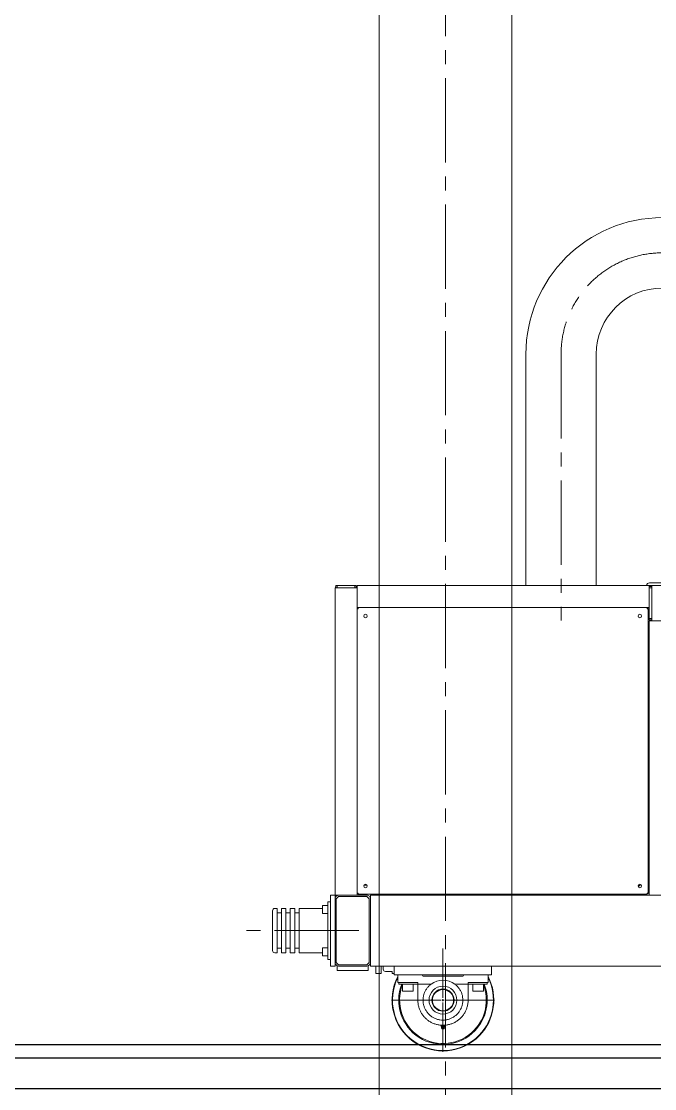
# Model space of a CAD drawing. Header units: millimetres. Extents: x 163705 to 1616509, y 81827 to 302547.
# Drawn here: x 1463727 to 1465158, y 143060 to 145472 of the extents above; entities that cross this region are included whole.
import ezdxf

# ---------------------------------------------------------------- set-up
doc = ezdxf.new("R2010")
doc.units = ezdxf.units.MM
doc.header["$LTSCALE"] = 10
doc.linetypes.add('ACAD_ISO02W100', pattern=[15, 12, -3])
doc.linetypes.add('CENTER2', pattern=[28.575, 19.05, -3.175, 3.175, -3.175])
for name, color, linetype, lineweight in [('1-中心线', 1, 'CENTER2', 0), ('1-虚线', 8, 'ACAD_ISO02W100', 0), ('1-设备轮廓', 2, 'Continuous', 18), ('1-钢构', 6, 'Continuous', 0)]:
    doc.layers.add(name, color=color, linetype=linetype, lineweight=lineweight)

# ---------------------------------------------------------------- blocks, each defined once
blk = doc.blocks.new('*U271')
for p, q in [((0, 18500), (0, 0)), ((300, 18500), (300, 0))]:
    blk.add_line(p, q)
at = {"layer": '1-中心线'}
blk.add_line((150, 18500), (150, 0), dxfattribs=at)
blk = doc.blocks.new('SW_CENTERMARKSYMBOL_2')
at = {"lineweight": 18}
for p, q in [((0, 5), (0, 116.5)), ((-5, 0), (-116.5, 0)), ((0, 0), (-2.5, 0)), ((0, 0), (0, 2.5)), ((0, 0), (0, -2.5)), ((0, 0), (2.5, 0)), ((5, 0), (116.5, 0)), ((0, -5), (0, -116.5))]:
    blk.add_line(p, q, dxfattribs=at)
blk = doc.blocks.new('G$CABE3B3DF')
for p, q in [((642.5, 1869), (642.5, 1346)), ((801.5, 1346), (801.5, 1869)), ((922, 1352), (1000, 1352)), ((211, 646), (211, 1341)), ((219, 1341), (211, 1341)), ((213, 1341), (213, 1346)), ((213, 1346), (216, 1346)), ((216, 1341), (216, 1346)), ((216, 1346), (256, 1346)), ((253, 1341), (219, 1341)), ((261, 1341), (253, 1341)), ((256, 1341), (256, 1346)), ((256, 1346), (259, 1346)), ((259, 1341), (259, 1346)), ((261, 1346), (921, 1346)), ((261, 1338), (261, 1346)), ((261, 1304), (261, 1338)), ((921, 1338), (921, 1346)), ((927, 1343.5), (921, 1343.5)), ((927, 1340.5), (921, 1340.5)), ((921, 1304), (921, 1338)), ((922, 1346), (927, 1346)), ((1366, 1346), (927, 1346)), ((927, 1336), (927, 1346)), ((927, 1276), (927, 1336)), ((261, 1296), (261, 1304)), ((921, 1298.2), (921, 1304)), ((261, 1293.8), (261, 1296)), ((261, 1296), (263.2, 1296)), ((261, 1293.8), (261, 650.2)), ((261, 1293.8), (262.5, 1293.8)), ((263.2, 1296), (263.2, 1294.5)), ((916.8, 1296), (263.2, 1296)), ((916.8, 1296), (916.8, 1294.5)), ((916.8, 1296), (921, 1296)), ((919, 1293.8), (917.5, 1293.8)), ((919, 650.2), (919, 1293.8)), ((919, 1292), (921, 1292)), ((921, 1287), (919, 1287)), ((921, 1271.5), (921, 1298.2)), ((927, 1271.5), (921, 1271.5)), ((921, 1268.5), (921, 1271.5)), ((927, 1268.5), (921, 1268.5)), ((921, 646), (921, 1266)), ((921, 1266), (931, 1266)), ((927, 1266), (927, 1276)), ((991, 1266), (931, 1266)), ((921, 1107.3), (919, 1109.1)), ((919, 685.6), (921, 687.6)), ((276.5, 669), (283.5, 669)), ((195, 631), (201, 631)), ((195, 501), (195, 631)), ((201, 646), (211, 646)), ((201, 486), (201, 646)), ((201, 631), (201, 501)), ((211, 638), (211, 646)), ((219, 646), (211, 646)), ((211, 638), (211, 494)), ((219, 643), (214, 638)), ((214, 638), (214, 494)), ((253, 646), (219, 646)), ((283, 643), (219, 643)), ((260.4, 646), (253, 646)), ((283, 646), (260.4, 646)), ((261, 650.2), (262.5, 650.2)), ((261, 646), (261, 650.2)), ((263.2, 648), (263.2, 649.5)), ((916.8, 648), (263.2, 648)), ((272, 648), (272, 646.8)), ((272, 646.8), (273.5, 646)), ((272, 646.8), (284, 646.8)), ((282.5, 646), (284, 646.8)), ((288, 638), (283, 643)), ((284, 646.8), (284, 648)), ((288, 494), (288, 638)), ((921.2, 646), (291, 646)), ((291, 638), (291, 646)), ((291, 494), (291, 638)), ((303, 648), (303, 646)), ((315, 648), (315, 646)), ((343.9, 648), (343.9, 646)), ((355.9, 648), (355.9, 646)), ((378.1, 646.3), (377.8, 646)), ((401.7, 646), (401.7, 648)), ((415, 646), (415, 648)), ((428.3, 646), (428.3, 648)), ((441.7, 646), (441.7, 648)), ((455, 646), (455, 648)), ((468.3, 646), (468.3, 648)), ((476, 648), (476, 646)), ((529.4, 646), (527, 648)), ((543, 648), (543, 646)), ((874.5, 646), (874.5, 648)), ((916.8, 648), (916.8, 649.5)), ((919, 650.2), (917.5, 650.2)), ((931, 646), (921.2, 646)), ((991, 646), (931, 646)), ((70, 611), (70, 521)), ((80, 616), (75, 616)), ((80, 616), (80, 516)), ((90, 606), (80, 606)), ((100, 616), (90, 616)), ((90, 616), (90, 516)), ((100, 616), (100, 516)), ((110, 606), (100, 606)), ((120, 616), (110, 616)), ((110, 616), (110, 516)), ((120, 616), (120, 516)), ((130, 606), (120, 606)), ((183, 616), (130, 616)), ((130, 616), (130, 516)), ((183, 605.4), (183, 622.9)), ((183, 605.1), (183, 605.4)), ((195, 623), (183.1, 623)), ((183.1, 605), (195, 605)), ((75, 516), (80, 516)), ((80, 526), (90, 526)), ((90, 516), (100, 516)), ((100, 526), (110, 526)), ((110, 516), (120, 516)), ((120, 526), (130, 526)), ((130, 516), (183, 516)), ((183, 509.1), (183, 526.9)), ((195, 527), (183.1, 527)), ((183.1, 509), (195, 509)), ((195, 501), (201, 501)), ((201, 486), (211, 486)), ((211, 486), (211, 494)), ((214, 494), (219, 489)), ((216, 476), (216, 486)), ((219, 489), (283, 489)), ((219, 486), (283, 486)), ((283, 489), (288, 494)), ((286, 476), (286, 486)), ((291, 486), (291, 494)), ((345, 486), (291, 486)), ((303, 486), (303, 469)), ((315, 486), (315, 469)), ((319.9, 478.9), (319.9, 486)), ((565, 486), (345, 486)), ((345, 466), (345, 486)), ((1776, 486), (565, 486)), ((565, 466), (565, 486)), ((286, 476), (216, 476)), ((315, 469), (303, 469)), ((340, 473.9), (324.9, 473.9)), ((340, 469), (340, 473.9)), ((345, 469), (340, 469)), ((565, 466), (345, 466)), ((353, 449), (353, 466)), ((408, 465), (408, 466)), ((500, 463), (410, 463)), ((502, 466), (502, 465)), ((557, 466), (557, 449)), ((363, 449), (353, 449)), ((355, 449), (355, 445)), ((373, 445), (355, 445)), ((363, 449), (398.2, 449)), ((363.5, 445), (363.5, 429.1)), ((398.2, 445), (373, 445)), ((387.5, 429.1), (387.5, 445)), ((398.2, 449), (398.2, 445)), ((398.2, 445), (398.2, 408.8)), ((398.2, 445), (428.3, 445)), ((481.7, 445), (511.8, 445)), ((511.8, 449), (547, 449)), ((511.8, 445), (511.8, 449)), ((511.8, 408.8), (511.8, 445)), ((537, 445), (511.8, 445)), ((522.5, 445), (522.5, 429.1)), ((555, 445), (537, 445)), ((546.5, 429.1), (546.5, 445)), ((557, 449), (547, 449)), ((555, 445), (555, 449)), ((387.4, 429), (363.6, 429)), ((546.4, 429), (522.6, 429)), ((451.5, 352), (451, 351.6)), ((452, 352), (451, 351.7)), ((451, 349.8), (451, 351.7)), ((451, 349.8), (451.5, 349.5)), ((451, 349.8), (452, 349.5)), ((452, 352), (451.5, 352)), ((451.5, 349.5), (452, 348.3)), ((451.5, 349.5), (452, 349.5)), ((452, 348.3), (451.5, 346.6)), ((451.5, 346.6), (452.4, 343.9)), ((455, 346.6), (451.5, 346.6)), ((453, 351.7), (452, 352)), ((452, 349.5), (453, 349.8)), ((455, 349.5), (452, 349.5)), ((455, 348.3), (452, 348.3)), ((455, 343.9), (452.4, 343.9)), ((455, 352), (453, 351.7)), ((453, 349.8), (453, 351.7)), ((453, 349.8), (455, 349.5)), ((457, 351.7), (455, 352)), ((455, 349.5), (457, 349.8)), ((455, 349.5), (458, 349.5)), ((458, 348.3), (455, 348.3)), ((458.5, 346.6), (455, 346.6)), ((457.6, 343.9), (455, 343.9)), ((458, 352), (457, 351.7)), ((457, 349.8), (457, 351.7)), ((457, 349.8), (458, 349.5)), ((457.6, 343.9), (458.5, 346.6)), ((459, 351.7), (458, 352)), ((458.5, 352), (458, 352)), ((458, 349.5), (459, 349.8)), ((458, 348.3), (458.5, 349.5)), ((458, 349.5), (458.5, 349.5)), ((458.5, 346.6), (458, 348.3)), ((459, 351.6), (458.5, 352)), ((458.5, 349.5), (459, 349.8)), ((459, 349.8), (459, 351.7))]:
    blk.add_line(p, q)
at = {"flags": 128}
for points in [[(927, 1345.1), (925.4, 1344.3), (924.4, 1343.5)], [(924.4, 1268.5), (925.4, 1267.7), (927, 1266.8)], [(896.3, 665.5), (897.9, 666.8), (902.2, 670.3)], [(869.3, 646), (872.2, 647.9), (872.3, 648)]]:
    blk.add_lwpolyline(points, dxfattribs=at)
for centre, radius in [((280, 1277), 4), ((900, 1277), 4), ((280, 667), 4), ((900, 667), 4), ((455, 408.8), 31.5), ((455, 408.8), 25), ((455, 408.8), 24)]:
    blk.add_circle(centre, radius)
for centre, radius, start, end in [((951, 1869), 308.5, 90, 180), ((951, 1869), 149.5, 90, 180), ((922, 1345), 7, 90, 171.7868), ((219, 1338), 8, 138.5904, 157.9757), ((253, 1338), 8, 22.0243, 41.4096), ((922, 1345), 1, 90, 180), ((219, 638), 8, 90, 180), ((283, 638), 8, 0, 90), ((370, 652.2), 10, 323.7851, 334.7231), ((75, 611), 5, 90, 180), ((183.1, 622.9), 0.1, 90, 180), ((183.1, 605.1), 0.1, 180, 270), ((75, 521), 5, 180, 270), ((183.1, 526.9), 0.1, 90, 180), ((183.1, 509.1), 0.1, 180, 270), ((219, 494), 8, 180, 270), ((283, 494), 8, 270, 0), ((324.9, 478.9), 5, 180, 270), ((455, 408.8), 115, 152.4933, 315.9669), ((455, 408.8), 114, 153.4708, 315.9669), ((410, 465), 2, 180, 270), ((500, 465), 2, 270, 0), ((455, 408.8), 114, 315.9669, 26.5292), ((455, 408.8), 115, 315.9669, 27.5067), ((455, 408.8), 100, 158.7769, 315.9669), ((455, 408.8), 98, 159.0149, 315.9669), ((455, 408.8), 45, 53.5566, 126.4434), ((455, 408.8), 98, 315.9669, 20.9851), ((455, 408.8), 100, 315.9669, 21.2231), ((363.6, 429.1), 0.1, 180, 270), ((387.4, 429.1), 0.1, 270, 0), ((522.6, 429.1), 0.1, 180, 270), ((546.4, 429.1), 0.1, 270, 0)]:
    blk.add_arc(centre, radius, start, end)
for points in [[(261, 1293.8), (261, 1293.7), (261.1, 1293.7), (261.7, 1293.6), (262.5, 1293.5), (263.2, 1293.5), (263.5, 1293.5)], [(262.5, 1293.8), (262.5, 1293.7), (262.5, 1293.7), (262.8, 1293.6), (263.1, 1293.5), (263.4, 1293.5), (263.5, 1293.5)], [(263.5, 1293.5), (263.5, 1293.8), (263.4, 1294.4), (263.4, 1295.3), (263.3, 1295.9), (263.2, 1295.9), (263.2, 1296)], [(263.5, 1293.5), (263.5, 1293.6), (263.4, 1293.9), (263.4, 1294.2), (263.3, 1294.4), (263.2, 1294.5), (263.2, 1294.5)], [(916.8, 1296), (916.8, 1295.9), (916.7, 1295.9), (916.6, 1295.3), (916.6, 1294.4), (916.5, 1293.8), (916.5, 1293.5)], [(916.8, 1294.5), (916.8, 1294.5), (916.7, 1294.4), (916.6, 1294.2), (916.6, 1293.9), (916.5, 1293.6), (916.5, 1293.5)], [(916.5, 1293.5), (916.8, 1293.5), (917.5, 1293.5), (918.3, 1293.6), (918.9, 1293.7), (919, 1293.7), (919, 1293.8)], [(916.5, 1293.5), (916.6, 1293.5), (916.9, 1293.5), (917.2, 1293.6), (917.5, 1293.7), (917.5, 1293.7), (917.5, 1293.8)], [(263.5, 650.5), (263.2, 650.4), (262.5, 650.4), (261.7, 650.3), (261.1, 650.2), (261, 650.2), (261, 650.2)], [(263.5, 650.5), (263.4, 650.4), (263.1, 650.4), (262.8, 650.3), (262.5, 650.2), (262.5, 650.2), (262.5, 650.2)], [(263.2, 648), (263.2, 648), (263.3, 648.1), (263.4, 648.7), (263.4, 649.5), (263.5, 650.1), (263.5, 650.5)], [(263.2, 649.5), (263.2, 649.5), (263.3, 649.5), (263.4, 649.7), (263.4, 650.1), (263.5, 650.3), (263.5, 650.5)], [(916.5, 650.5), (916.5, 650.1), (916.6, 649.5), (916.6, 648.7), (916.7, 648.1), (916.8, 648), (916.8, 648)], [(919, 650.2), (919, 650.2), (918.9, 650.2), (918.3, 650.3), (917.5, 650.4), (916.8, 650.4), (916.5, 650.5)], [(917.5, 650.2), (917.5, 650.2), (917.5, 650.2), (917.2, 650.3), (916.9, 650.4), (916.6, 650.4), (916.5, 650.5)], [(916.5, 650.5), (916.5, 650.3), (916.6, 650.1), (916.6, 649.7), (916.7, 649.5), (916.8, 649.5), (916.8, 649.5)]]:
    blk.add_open_spline(points, degree=3)
for points, knots in [([(481.7, 445), (483.6, 443.5), (487.2, 440.5), (491.7, 435.1), (495.4, 429), (498.1, 422.5), (499.7, 415.6), (500.2, 408.5), (499.6, 401.5), (497.9, 394.6), (495.2, 388.1), (491.5, 382.1), (486.9, 376.7), (481.5, 372.2), (475.5, 368.5), (468.9, 365.8), (462, 364.1), (455, 363.6), (448, 364.1), (441.1, 365.8), (434.5, 368.5), (428.5, 372.2), (423.1, 376.7), (418.5, 382.1), (414.8, 388.1), (412.1, 394.6), (410.4, 401.5), (409.8, 408.5), (410.3, 415.6), (411.9, 422.5), (414.6, 429), (418.3, 435.1), (422.8, 440.5), (426.4, 443.5), (428.3, 445)], [0, 0, 0, 0, 0.031207, 0.062437, 0.09373, 0.125069, 0.156429, 0.187786, 0.219136, 0.250492, 0.281829, 0.313123, 0.344354, 0.375542, 0.406704, 0.437835, 0.468934, 0.5, 0.531066, 0.562165, 0.593296, 0.624458, 0.655646, 0.686877, 0.718171, 0.749508, 0.780864, 0.812214, 0.843571, 0.874931, 0.90627, 0.937563, 0.968793, 1, 1, 1, 1]), ([(398.2, 408.8), (398.3, 406.3), (398.5, 401.3), (400, 394), (402.4, 387), (405.7, 380.3), (409.8, 374.1), (414.7, 368.5), (420.3, 363.6), (426.5, 359.4), (433.2, 356.1), (440.3, 353.7), (447.6, 352.3), (455, 351.8), (462.4, 352.3), (469.7, 353.7), (476.8, 356.1), (483.5, 359.4), (489.7, 363.6), (495.3, 368.5), (500.2, 374.1), (504.3, 380.3), (507.6, 387), (510, 394), (511.5, 401.3), (511.7, 406.3), (511.8, 408.8)], [0, 0, 0, 0, 0.0418444, 0.0837193, 0.1255227, 0.1672956, 0.2090668, 0.2507385, 0.2923708, 0.333993, 0.3755234, 0.4170235, 0.4585415, 0.5, 0.5414585, 0.5829765, 0.6244766, 0.666007, 0.7076292, 0.7492615, 0.7909332, 0.8327044, 0.8744773, 0.9162807, 0.9581556, 1, 1, 1, 1])]:
    blk.add_open_spline(points, degree=3, knots=knots)
at = {"layer": '1-中心线'}
for p, q in [((722, 1869), (722, 1267.2)), ((265, 566), (0, 566))]:
    blk.add_line(p, q, dxfattribs=at)
blk.add_arc((951, 1869), 229, 90, 180, dxfattribs=at)
at = {"layer": '1-虚线', "lineweight": 18}
blk.add_line((67.5, 308.8), (3161.7, 308.8), dxfattribs=at)
at = {"layer": '1-中心线'}
blk.add_blockref('SW_CENTERMARKSYMBOL_2', (455, 408.8), dxfattribs=at)
blk = doc.blocks.new('*U288')
for p, q in [((0, 100, -1), (15400, 100, -19.8)), ((0, 70, -1), (15400, 70, -19.8)), ((0, 0, -0.9), (15400, 0, -21.3))]:
    blk.add_line(p, q)

msp = doc.modelspace()

# ---------------------------------------------------------------- block references
msp.add_blockref('*U288', (1452385.673, 143059.632, 0.859))
at = {"layer": '1-设备轮廓'}
msp.add_blockref('G$CABE3B3DF', (1464224.651, 142850.866, -11.296), dxfattribs=at)
at = {"layer": '1-钢构'}
msp.add_blockref('*U271', (1464535.648, 140559.632), dxfattribs=at)

doc.saveas('drawing.dxf')
